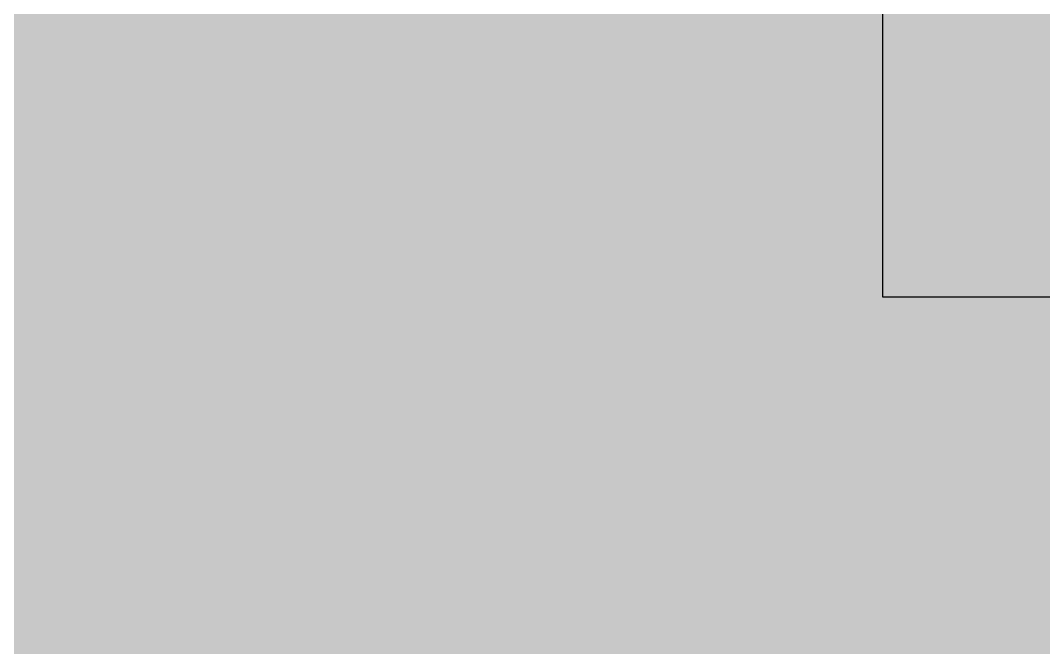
# Model space of a CAD drawing. Header units: millimetres. Extents: x -754 to 578, y -31 to 612.
# Drawn here: x 389.44 to 422.96, y 189.28 to 209.81 of the extents above; entities that cross this region are included whole.
import ezdxf

# ---------------------------------------------------------------- set-up
doc = ezdxf.new("R2010")
doc.units = ezdxf.units.MM
for name, color, linetype in [('Background Fill', 3, 'Continuous'), ('Images', 7, 'Continuous'), ('magpiefill', 3, 'Continuous')]:
    doc.layers.add(name, color=color, linetype=linetype)
picture_1 = doc.add_image_def('image7.png', size_in_pixel=(1746, 774))

msp = doc.modelspace()

# ---------------------------------------------------------------- hatches: boundary and pattern name
at = {"layer": 'magpiefill'}
h = msp.add_hatch(color=255, dxfattribs=at)
h.dxf.hatch_style = 1
h.paths.add_polyline_path([(413.2193522822552, 204.0590113755751), (412.9915646091924, 204.4401283743676), (412.7665440423532, 204.8136397463793), (412.5439446890452, 205.1783355030282), (412.3234206565774, 205.5330056557319), (412.1046260522569, 205.8764402159086), (411.88779145797, 206.2066743943451), (411.675453353914, 206.5187241993043), (411.470724694864, 206.806850838418), (411.2767184355953, 207.0653155193185), (411.0965475308831, 207.2883794496371), (410.9333249355027, 207.4703038370061), (410.7901636042291, 207.6053498890573), (410.6701764918378, 207.6877788134226), (410.5757213733343, 207.7135457983835), (410.506135304646, 207.6853819548182), (410.4600001619312, 207.607712374255), (410.4358978213475, 207.4849621482218), (410.432410159053, 207.3215563682464), (410.4481190512058, 207.1219201258572), (410.4816063739634, 206.8904785125816), (410.5314540034844, 206.631656619948), (410.5967799359153, 206.348793433002), (410.6788466473597, 206.0408835108612), (410.7794527339099, 205.7058353061609), (410.9003967916581, 205.3415572715363), (411.0434774166968, 204.9459578596226), (411.2104932051182, 204.5169455230551), (411.4032427530146, 204.0524287144691), (411.6235246564784, 203.5503158864999), (411.8755470085769, 203.0062877419358), (412.173155890275, 202.4071139841743), (412.5326068795137, 201.7373365667671), (412.9701555542326, 200.9814974432652), (413.5020574923722, 200.1241385672196), (414.1445682718722, 199.1498018921815), (414.8007771740497, 198.2058229573837), (415.8494422511883, 197.2411431345197), (416.7822137039514, 196.3790250383562), (417.2733249226212, 195.9245302804189), (417.6926957889709, 195.5364598581447), (418.0480923789967, 195.2083370084111), (418.3472807686958, 194.9336849680941), (418.5980270340649, 194.7060269740706), (418.8075119692296, 194.5194097045518), (418.9805752408297, 194.3699736030893), (419.1214712336332, 194.2543825545698), (419.2344543324084, 194.1693004438797), (419.3237789219236, 194.1113911559056), (419.3936993869468, 194.0773185755342), (419.4484701122467, 194.0637465876517), (419.492345482591, 194.0673390771448), (419.5280177772527, 194.0868150325704), (419.5519308535213, 194.1291138571676), (419.5589664631914, 194.2032300578459), (419.544006358057, 194.3181581415148), (419.5019322899122, 194.4828926150839), (419.4276260105519, 194.7064279854625), (419.3159692717697, 194.9977587595603), (419.166543232893, 195.3546551516139), (417.7259273352265, 197.2146111862038), (416.6154549727773, 198.7061553726115), (415.736680829744, 199.998080189382), (414.9278320371502, 201.2486681458726), (414.1819620597516, 202.4504413465609), (413.6359201052385, 203.3598999603213)])
h = msp.add_hatch(color=253, dxfattribs=at)
h.dxf.hatch_style = 1
h.paths.add_polyline_path([(408.5819316886943, 204.7099990156095), (408.3057343731148, 205.0120951469811), (408.0446522177006, 205.295419194431), (407.7983220620506, 205.5607835859452), (407.5666660955374, 205.8084504919883), (407.3507479066291, 206.036481052942), (407.1519164335664, 206.2423861516664), (406.9715206145906, 206.4236766710216), (406.810909387943, 206.577863493868), (406.6714316918647, 206.7024575030661), (406.5544364645968, 206.7949695814758), (406.4612726443806, 206.8529106119576), (406.3925916384696, 206.8748228478486), (406.3462547301676, 206.8633740243939), (406.31942567179, 206.8222632473149), (406.309268215653, 206.7551896223339), (406.3129461140727, 206.6658522551724), (406.3276231193647, 206.5579502515524), (406.3504629838449, 206.4351827171955), (406.3786294598297, 206.3012487578238), (406.4100184204797, 206.1588794881405), (406.4454542223375, 206.0069340587739), (406.4864933427909, 205.8433036293339), (406.5346922592271, 205.6658793594305), (406.5916074490337, 205.4725524086733), (406.6587953895989, 205.2612139366726), (406.7378125583098, 205.0297551030379), (406.830215432554, 204.7760670673792), (406.9372751377387, 204.4989542431725), (407.0591213913476, 204.2008740593582), (407.1955985588845, 203.8851971987427), (407.346551005852, 203.5552943441327), (407.5118230977544, 203.2145361783347), (407.6912592000945, 202.866293384155), (407.8847036783754, 202.5139366444004), (408.0920008981009, 202.1608366418772), (408.3185845286559, 201.8038487569493), (408.5922454549518, 201.4137671602097), (408.9463638657814, 200.9548707198087), (409.4143199499379, 200.3914383038965), (410.0294938962145, 199.6877487806238), (410.8252658934036, 198.8080810181403), (411.835016130299, 197.716713884597), (413.0921247956933, 196.3779262481436), (417.9988582866545, 193.0288978637748), (418.0277825454925, 193.0433526412806), (418.2835275081056, 193.0433526412806), (418.3996308181208, 193.0143412487462), (416.9341508796542, 194.0984598534268), (415.7822182391519, 194.9734776359707), (414.8967154265217, 195.6719921710297), (414.2305249716721, 196.2266010332547), (413.7365294045107, 196.6699017972974), (413.367611254946, 197.0344920378089), (413.0766530528854, 197.3529693294403), (412.8165373282372, 197.6579312468428), (412.5485733200119, 197.9760015134422), (412.2677771036279, 198.3099084477604), (411.9775914636068, 198.6564065170935), (411.6814591844693, 199.0122501887375), (411.3828230507368, 199.374193929989), (411.0851258469306, 199.7389922081438), (410.7918103575714, 200.103399490498), (410.5063193671806, 200.4641702443479), (410.231678354882, 200.8183913070278), (409.9692435782088, 201.1644789960277), (409.7199539892974, 201.5011819988753), (409.484748540284, 201.8272490030984), (409.2645661833051, 202.1414286962253), (409.0603458704961, 202.4424697657838), (408.8730265539934, 202.7291208993016), (408.7035471859335, 203.0001307843073), (408.5533813928666, 203.2532575039887), (408.4261414990019, 203.4822967241757), (408.3259745029625, 203.6800535063584), (408.2570274033712, 203.8393329120264), (408.2234471988515, 203.9529400026703), (408.229380888027, 204.0136798397796), (408.2789754695209, 204.0143574848447), (408.3763779419558, 203.9477779993555), (408.5239030591072, 203.8099528871065), (408.7165365953554, 203.6097194211121), (408.9474320802333, 203.3591213166907), (409.2097430432725, 203.0702022891608), (409.496623014006, 202.7550060538409), (409.8012255219662, 202.42557632605), (410.116704096685, 202.0939568211064), (410.4362122676948, 201.772191254329), (410.7652923490082, 201.4588719725435), (411.1590417925561, 201.0987858486045), (411.6849468347498, 200.6232683868744), (412.4104937120003, 199.9636550917149), (413.4031686607188, 199.0512814674883), (413.6669055387952, 198.8061215300598), (413.1764490697267, 199.392753210503), (412.7020300764723, 199.9583599090224), (412.2438280799975, 200.5025671013439), (411.8020226012682, 201.0250002631934), (411.376793161249, 201.5252848702988), (410.9683192809052, 202.0030463983861), (410.5767804812021, 202.4579103231825), (410.202356283105, 202.8895021204142), (409.8451357606846, 203.2976450911848), (409.5048462004343, 203.6829538381036), (409.1811244419532, 204.0462407891566), (408.8736073248401, 204.3883183723299)])
h = msp.add_hatch(color=255, dxfattribs=at)
h.dxf.hatch_style = 1
h.paths.add_polyline_path([(417.0739175856222, 202.7165028952215), (416.8529139142656, 203.1191074220779), (416.6410648974181, 203.4923064894748), (416.4409526134762, 203.830469260145), (416.2551591408358, 204.1279648968219), (416.0857840519291, 204.3807527521648), (415.9329968953268, 204.5911529385386), (415.7964847136361, 204.7630757582345), (415.6759345494638, 204.9004315135443), (415.5710334454163, 205.0071305067593), (415.4814684441003, 205.0870830401706), (415.4069265881224, 205.1441994160697), (415.3470949200896, 205.182389936748), (415.3016083126779, 205.2045612607338), (415.2698929588432, 205.2096054715038), (415.2513228816103, 205.1954110087719), (415.2452721040049, 205.1598663122514), (415.2511146490517, 205.1008598216563), (415.2682245397762, 205.0162799767), (415.2959757992037, 204.9040152170966), (415.3337424503591, 204.7619539825594), (415.3811658564366, 204.5881606757495), (415.4389567413039, 204.3814035511173), (415.5080931689984, 204.1406268260604), (415.5895532035561, 203.8647747179765), (415.6843149090148, 203.5527914442633), (415.7933563494105, 203.2036212223184), (415.91765558878, 202.8162082695395), (416.0581906911607, 202.3894968033242), (416.2174813287427, 201.9195632494803), (416.4042136063317, 201.3910128674571), (416.6286152368868, 200.7855831251142), (416.9009139333671, 200.0850114903104), (417.2313374087321, 199.2710354309055), (417.6301133759409, 198.325392414759), (418.0448846025704, 197.3734576155133), (418.4765074375821, 196.8256495940778), (418.849432488398, 196.3489787833522), (419.1700331353127, 195.9377069490264), (419.4446827586221, 195.5860958567905), (419.6797547386211, 195.2884072723342), (419.8816224556047, 195.0389029613476), (420.0566592898683, 194.8318446895206), (420.2112386217066, 194.6614942225432), (420.3503781903662, 194.5245418717776), (420.4736731708979, 194.4273921312766), (420.579363097303, 194.3788780407652), (420.6656875035835, 194.3878326399687), (420.7308859237417, 194.4630889686119), (420.7731978917791, 194.61348006642), (420.7908629416972, 194.8478389731184), (420.782120607498, 195.1749987284319), (420.6789730621642, 195.3730769779462), (420.3943487841912, 195.936135487511), (420.1233598834044, 196.4854124412446), (419.8640399150304, 197.0206036490421), (419.614469795401, 197.5417293412941), (419.3729198852714, 198.0501074303703), (419.137707906503, 198.5473802491344), (418.9071515809567, 199.0351901304515), (418.6795686304936, 199.5151794071861), (418.4532767769747, 199.9889904122024), (418.2265937422615, 200.4582654783645), (417.9978372482144, 200.9246469385374), (417.7660357427842, 201.3885649305633), (417.5330605782781, 201.8456008121972), (417.3014938330919, 202.2901237461723)])
h = msp.add_hatch(color=255, dxfattribs=at)
h.dxf.hatch_style = 1
h.paths.add_polyline_path([(413.4031686607188, 199.0512814674881), (412.4104937120003, 199.9636550917149), (411.6849468347496, 200.6232683868745), (411.1590417925561, 201.0987858486046), (410.7652923490082, 201.4588719725435), (410.4362122676948, 201.772191254329), (410.116704096685, 202.0939568211064), (409.8012255219662, 202.42557632605), (409.496623014006, 202.7550060538409), (409.2097430432725, 203.0702022891606), (408.9474320802333, 203.3591213166908), (408.7165365953554, 203.6097194211121), (408.5239030591072, 203.8099528871065), (408.3763779419558, 203.9477779993555), (408.2789754695209, 204.0143574848447), (408.229380888027, 204.0136798397796), (408.2234471988515, 203.9529400026703), (408.2570274033712, 203.8393329120264), (408.3259745029625, 203.6800535063584), (408.4261414990019, 203.4822967241757), (408.5533813928666, 203.2532575039887), (408.7035471859335, 203.0001307843073), (408.8730265539934, 202.7291208993016), (409.0603458704961, 202.4424697657838), (409.2645661833051, 202.1414286962253), (409.484748540284, 201.8272490030984), (409.7199539892974, 201.5011819988753), (409.9692435782088, 201.1644789960277), (410.2316783548818, 200.8183913070278), (410.5063193671806, 200.4641702443477), (410.7918103575714, 200.103399490498), (411.0851258469306, 199.7389922081438), (411.3828230507368, 199.374193929989), (411.6814591844693, 199.0122501887377), (411.9775914636066, 198.6564065170936), (412.2677771036279, 198.3099084477604), (412.5485733200119, 197.9760015134422), (412.8165373282372, 197.6579312468428), (413.0766530528854, 197.3529693294403), (413.367611254946, 197.0344920378089), (413.7365294045107, 196.6699017972974), (414.2305249716721, 196.2266010332547), (414.8967154265217, 195.6719921710297), (415.7822182391519, 194.9734776359707), (416.9341508796545, 194.0984598534266), (418.3996308181208, 193.0143412487462), (418.6245195359247, 192.9581470294089), (419.050762395944, 192.8729414175369), (419.6474993863765, 192.9581470294089), (419.7738252818774, 192.9833994763848), (419.6185525139531, 193.1428959688627), (419.4341273932762, 193.3302983838211), (419.2220765409004, 193.5440780595826), (418.9839265778799, 193.7827063344688), (418.721204125269, 194.0446545468022), (418.5635901170569, 194.201149562864), (416.4598477182042, 196.1935952492805), (414.7304579173162, 197.8174830185561)])
h = msp.add_hatch(color=253, dxfattribs=at)
h.dxf.hatch_style = 1
h.paths.add_polyline_path([(407.0155278411767, 200.808199806808), (406.61944683612, 201.1055286525033), (406.2402220453687, 201.385396403744), (405.8775930060626, 201.6474685923282), (405.5323418500755, 201.8905512720761), (405.2052507092808, 202.1134504968069), (404.8971017155523, 202.3149723203408), (404.6086770007635, 202.4939227964975), (404.3407586967878, 202.6491079790968), (404.0941289354989, 202.7793339219585), (403.8696812502121, 202.8837193787646), (403.6687547800086, 202.9626339026461), (403.4928000654108, 203.0167597465962), (403.3432676469417, 203.046779163608), (403.2216080651237, 203.0533744066749), (403.1292718604798, 203.0372277287901), (403.0677095735325, 202.9990213829466), (403.0383717448044, 202.9394376221379), (403.0427065422743, 202.8582750818263), (403.0821526437426, 202.7517979273513), (403.1581463544658, 202.6153867065212), (403.2721239797008, 202.4444219671452), (403.4255218247038, 202.2342842570315), (403.619776194731, 201.9803541239891), (403.8563233950392, 201.6780121158262), (404.1365997308851, 201.3226387803518), (404.4639373487419, 200.9098169534581), (404.8492517599514, 200.4359386233704), (405.3053543170729, 199.8975980663985), (405.8450563726649, 199.2913895588514), (406.4811692792864, 198.6139073770386), (407.226504389497, 197.8617457972695), (408.0938730558548, 197.0314990958531), (409.0960866309188, 196.1197615490991), (409.2466233727107, 196.0478253051938), (409.790591161275, 195.7857440396618), (410.3339721158591, 195.5215512433539), (410.5323555921091, 195.4241451290876), (410.1031931966045, 195.9922312647326), (409.7066823563628, 196.505960650196), (409.3429874043468, 196.9680486577162), (409.0122726735199, 197.3812106595298), (408.7147024968451, 197.7481620278751), (408.4504412072852, 198.0716181349895), (408.2196531378038, 198.3542943531105), (408.0225026213636, 198.5989060544763), (407.8589505526472, 198.8081722524479), (407.7281440732133, 198.9848265248828), (407.6290268863397, 199.1316060907626), (407.5605426953045, 199.2512481690691), (407.5216352033854, 199.3464899787836), (407.5112481138601, 199.4200687388874), (407.5283251300068, 199.4747216683623), (407.5718099551034, 199.5131859861899), (407.6471447542883, 199.5333325511192), (407.785765540144, 199.5135667809705), (408.0256067871135, 199.4274277333318), (408.4046029696399, 199.2484544657909), (408.9606885621661, 198.9501860359361), (409.7317980391351, 198.5061615013549), (410.6906448929115, 197.9291672036048), (410.0306123280757, 198.4536691719682), (409.4247074385064, 198.9338290720211), (408.8674567876751, 199.373609825455), (408.3533869390542, 199.7769743539601), (407.877024456116, 200.1478855792269), (407.4328959023328, 200.4903064229461)])
h = msp.add_hatch(color=253, dxfattribs=at)
h.dxf.hatch_style = 1
h.paths.add_polyline_path([(406.4301708036976, 197.3742253663163), (405.8583410859808, 197.6362416732729), (405.2937099480039, 197.8913758600009), (404.7408938733417, 198.1369689120889), (404.2045093455699, 198.3703618151259), (403.6891728482642, 198.5888955547005), (403.1995530245647, 198.7899632560608), (402.7405271558753, 198.9711666030909), (402.3170246831639, 199.1301594193347), (401.9339750474001, 199.2645955283357), (401.5963076895516, 199.3721287536373), (401.3089520505878, 199.4504129187832), (401.0768375714767, 199.4971018473169), (400.9048936931877, 199.5098493627819), (400.7968892201063, 199.4865960445512), (400.7519504102884, 199.4264294953142), (400.768042885207, 199.3287240735905), (400.8431322663353, 199.192854137899), (400.9751841751458, 199.0181940467587), (401.1621642331122, 198.8041181586888), (401.4020380617069, 198.5500008322084), (401.6927712824038, 198.2552164258369), (402.0351609838694, 197.9186555937312), (402.4413301235495, 197.5372741726021), (402.9262331260829, 197.1075442947986), (403.5048244161094, 196.6259380926693), (404.1920584182683, 196.0889276985632), (405.0028895571993, 195.4929852448291), (405.9522722575412, 194.8345828638162), (407.0551609439337, 194.1101926878731), (407.3218070259798, 194.0241290594491), (408.0452956837282, 193.7854833841367), (408.8010996909679, 193.5316657369173), (409.0370362095882, 193.4512501754911), (408.2536188824597, 193.9638304723059), (407.5888704346701, 194.4495126355001), (407.0325449092243, 194.9057040186213), (406.5743963491275, 195.329811975217), (406.2041787973849, 195.7192438588346), (405.9116462970014, 196.0714070230215), (405.6865528909823, 196.3837088213251), (405.5186526223326, 196.6535566072926), (405.4053359538959, 196.8768607540381), (405.374539027868, 197.04354371294), (405.4618344062831, 197.1420309549429), (405.7027946511757, 197.1607479509917), (406.1329923245798, 197.0881201720309), (406.7879999885301, 196.9125730890054), (407.70339020506, 196.6225321728598), (408.9147355362054, 196.2064228945386), (408.6985085766389, 196.3097501960139), (408.1426865995329, 196.5734738681859), (407.5769600440492, 196.8401824493616), (407.004582617579, 197.107985953542)])
h = msp.add_hatch(color=255, dxfattribs=at)
h.dxf.hatch_style = 1
h.paths.add_polyline_path([(412.0708265441729, 197.075000348367), (410.7558658749901, 197.8899199196355), (409.7317980391351, 198.5061615013549), (408.9606885621661, 198.9501860359361), (408.4046029696399, 199.2484544657909), (408.0256067871135, 199.4274277333318), (407.785765540144, 199.5135667809705), (407.6471447542883, 199.5333325511192), (407.5718099551034, 199.5131859861899), (407.5283251300068, 199.4747216683623), (407.5112481138601, 199.4200687388874), (407.5216352033854, 199.3464899787836), (407.5605426953045, 199.2512481690691), (407.6290268863397, 199.1316060907626), (407.7281440732133, 198.9848265248828), (407.8589505526472, 198.8081722524479), (408.0225026213636, 198.5989060544763), (408.2196531378038, 198.3542943531106), (408.4504412072852, 198.0716181349895), (408.7147024968449, 197.7481620278751), (409.0122726735199, 197.3812106595298), (409.3429874043468, 196.9680486577159), (409.7066823563628, 196.505960650196), (410.1031931966045, 195.9922312647326), (410.5323555921088, 195.4241451290878), (410.8803264099909, 195.2532917602056), (411.4332142171963, 194.9790104341531), (411.9961957110036, 194.6967521091323), (412.5728310649392, 194.4045616290792), (413.1645322596478, 194.1013838734908), (413.7641185042394, 193.7897638641067), (414.362260814941, 193.4731466582281), (414.9496302079797, 193.1549773131554), (415.5168976995826, 192.8387008861904), (416.0547343059768, 192.5277624346334), (416.5538110433893, 192.2256070157853), (417.0047989280474, 191.9356796869471), (417.3457947228605, 191.9356796869471), (417.601539685473, 191.9356796869471), (417.7720375828799, 192.1060909106906), (418.0277825454925, 192.1060909106906), (418.113029610699, 192.5321189700497), (418.113029610699, 192.7025301937935), (417.6867867506796, 192.8729414175369), (417.9815634540967, 193.0202548434635), (417.5019714623197, 193.3480337127945), (416.935600426172, 193.73082912133), (416.3023588980111, 194.1569829869093), (415.6221554301903, 194.6148372273752), (414.914898575066, 195.0927337605689), (414.2004968849947, 195.5790145043308), (413.4988589123311, 196.0620213765027), (412.8298932094312, 196.5300962949253), (412.2088079051978, 196.9741824254345)])
h = msp.add_hatch(color=253, dxfattribs=at)
h.dxf.hatch_style = 1
h.paths.add_polyline_path([(419.7738565588957, 194.5853324196277), (419.1618438253602, 195.3658794442866), (419.3159692717697, 194.9977587595603), (419.4276260105519, 194.7064279854625), (419.5019322899122, 194.4828926150839), (419.544006358057, 194.3181581415148), (419.5589664631914, 194.2032300578459), (419.5519308535213, 194.1291138571676), (419.5280177772527, 194.0868150325704), (419.492345482591, 194.0673390771448), (419.4484701122467, 194.0637465876517), (419.3936993869468, 194.0773185755342), (419.3237789219236, 194.1113911559056), (419.2344543324084, 194.1693004438797), (419.1214712336332, 194.2543825545698), (418.9805752408299, 194.3699736030893), (418.8075119692296, 194.5194097045518), (418.5980270340649, 194.7060269740706), (418.3472807686958, 194.9336849680941), (418.0480923789967, 195.2083370084111), (417.6926957889709, 195.5364598581448), (417.2733249226212, 195.9245302804189), (416.7822137039514, 196.3790250383562), (416.2115960569638, 196.9064208950807), (415.5537059056626, 197.5131946137152), (414.8007771740497, 198.2058229573837), (414.9139434706733, 198.0430293717019), (415.8264386667158, 196.7883629593319), (416.4598477182042, 196.1935952492805), (418.6588242997932, 194.1109536640239), (419.7688383966326, 192.9824026019536), (420.4999851064147, 193.1285582531526), (420.926227966434, 193.1285582531526)])
h = msp.add_hatch(color=255, dxfattribs=at)
h.dxf.hatch_style = 1
h.paths.add_polyline_path([(407.5888704346701, 194.4495126355001), (408.2536188824599, 193.9638304723059), (409.0287312456551, 193.4566840109838), (410.8838959564691, 192.815746411322), (412.5426644268746, 192.2180913629696), (414.1559858084418, 191.5956819261961), (415.9474801760496, 190.8280067326135), (416.3228148724088, 190.8280067326135), (416.6638069002286, 190.9132123444851), (416.8343047976348, 191.1688291801007), (416.9490322079757, 191.9715305307025), (416.5538110433893, 192.2256070157853), (416.0547343059768, 192.5277624346334), (415.5168976995826, 192.8387008861904), (414.9496302079797, 193.1549773131557), (414.362260814941, 193.4731466582281), (413.7641185042394, 193.7897638641067), (413.164532259648, 194.1013838734908), (412.5728310649395, 194.4045616290792), (411.9961957110036, 194.6967521091323), (411.4332142171961, 194.9790104341531), (410.8803264099904, 195.2532917602056), (410.3339721158593, 195.5215512433539), (409.790591161275, 195.7857440396618), (409.2466233727107, 196.0478253051939), (408.9147355362054, 196.2064228945386), (407.70339020506, 196.6225321728598), (406.7879999885301, 196.9125730890054), (406.1329923245798, 197.0881201720309), (405.7027946511757, 197.1607479509917), (405.4618344062831, 197.1420309549429), (405.374539027868, 197.04354371294), (405.4053359538959, 196.8768607540381), (405.5186526223326, 196.6535566072926), (405.6865528909823, 196.3837088213251), (405.9116462970014, 196.0714070230215), (406.2041787973849, 195.7192438588346), (406.5743963491275, 195.329811975217), (407.0325449092243, 194.9057040186213)])
h = msp.add_hatch(color=253, dxfattribs=at)
h.dxf.hatch_style = 1
h.paths.add_polyline_path([(421.296993528764, 194.20683205174), (420.9791991620971, 194.7965411026543), (420.782120607498, 195.1749987284319), (420.7908629416972, 194.8478389731184), (420.7731978917791, 194.61348006642), (420.7308859237417, 194.4630889686119), (420.6656875035835, 194.3878326399687), (420.579363097303, 194.3788780407652), (420.4736731708979, 194.4273921312766), (420.3503781903662, 194.5245418717776), (420.2112386217066, 194.6614942225432), (420.0566592898683, 194.8318446895206), (419.8816224556047, 195.0389029613476), (419.6797547386211, 195.2884072723342), (419.4446827586221, 195.5860958567906), (419.1700331353127, 195.9377069490264), (418.8494324883975, 196.3489787833523), (418.4765074375821, 196.8256495940778), (418.0448846025704, 197.3734576155133), (418.1074695479526, 197.2298199097298), (418.6470814513602, 196.0253239099314), (418.8335176864662, 195.7846190828412), (419.7738565588959, 194.5853324196277), (420.926227966434, 193.1285582531526), (420.926227966434, 192.7877358056654), (421.0114750316404, 192.3617077463063), (421.608215789066, 192.1060909106906), (422.3754506769051, 192.3617077463063), (421.9931528413942, 192.9891111834614), (421.6343226069387, 193.6042540153074)])
h = msp.add_hatch(color=253, dxfattribs=at)
h.dxf.hatch_style = 1
h.paths.add_polyline_path([(405.3550137900502, 194.6419956950662), (404.7705671706351, 194.8129149238715), (404.2233262208949, 194.9651429013306), (403.7140147064408, 195.0983146649941), (403.2423391991774, 195.2134208261693), (402.807751972583, 195.3117908896028), (402.4097053001367, 195.3947543600411), (402.0476514553166, 195.4636407422303), (401.7210427116013, 195.5197795409171), (401.4293313424696, 195.5645002608479), (401.1719696214, 195.5991324067688), (400.9482402940289, 195.6247838993022), (400.7567479946235, 195.6416763225724), (400.5959278296089, 195.6498096765791), (400.4642149054107, 195.6491839613226), (400.3600443284533, 195.639799176803), (400.2818512051629, 195.6216553230198), (400.2280706419635, 195.5947523999737), (400.1971377452808, 195.559090407664), (400.1880157736027, 195.5142457308297), (400.201780593668, 195.4581002931607), (400.2400362242781, 195.3881124030864), (400.3043866842345, 195.3017403690358), (400.3964359923391, 195.1964424994378), (400.5177881673928, 195.0696771027216), (400.6700472281977, 194.9189024873159), (400.8548171935552, 194.7415769616499), (401.0764166928363, 194.5344796381659), (401.3500227976906, 194.2916728453621), (401.693527190338, 194.0065397157497), (402.1248215529974, 193.6724633818397), (402.6617975678885, 193.2828269761437), (403.3223469172301, 192.8310136311728), (404.1243612832425, 192.3104064794384), (405.0847445671845, 191.7150010445267), (405.4739363675949, 191.6621904883702), (405.9468120009126, 191.5966539526315), (406.4375275293687, 191.5267378822614), (406.4948265307492, 191.5183040698013), (406.048792149589, 191.7403789830217), (405.6752742782917, 191.9592712891623), (405.366526797191, 192.1729665306906), (405.114803586622, 192.3794502500741), (404.9123585269188, 192.5767079897806), (404.7514454984157, 192.7627252922777), (404.6243183814474, 192.9354877000329), (404.5232310563483, 193.0929807555142), (404.4415407091583, 193.2338479200276), (404.3770177487365, 193.3593643302363), (404.3285358896474, 193.4714630416419), (404.2949688464562, 193.5720771097464), (404.2751903337269, 193.6631395900512), (404.2680740660248, 193.7465835380586), (404.2724937579139, 193.82434200927), (404.2873231239594, 193.8983480591874), (404.3118662957934, 193.969954825744), (404.3471490733211, 194.0381957765997), (404.3946276735157, 194.1015244618455), (404.4557583133503, 194.1583944315729), (404.531997209798, 194.2072592358728), (404.6248005798313, 194.2465724248367), (404.7356246404236, 194.2747875485558), (404.865925608548, 194.290358157121), (405.0176659609485, 194.2917624386722), (405.194833213453, 194.2775771335417), (405.4019211416596, 194.2464036201105), (405.6434235211677, 194.1968432767591), (405.9238341275757, 194.1274974818684), (406.247646736482, 194.0369676138192), (406.6193551234862, 193.9238550509921), (407.043453064186, 193.786761171768), (407.530577690746, 193.621734561878), (408.1159395615921, 193.414612636455), (408.8408925917149, 193.1486800179813), (409.746790696106, 192.80722132894), (410.8749877897565, 192.3735211918143), (412.2668377876578, 191.8308642290871), (413.9636946048006, 191.162535063241), (416.006912156176, 190.351818316759), (415.9818190775964, 190.4019786732543), (415.8965720123899, 190.8280067326135), (415.2238802216712, 191.1380773335028), (414.4927049072362, 191.451394060142), (413.7157378898187, 191.7655268574055), (412.9056709901522, 192.0780456701671), (412.0751960289699, 192.3865204433008), (411.2370048270054, 192.6885211216816), (410.4037892049917, 192.9816176501828), (409.5882409836624, 193.263379973679), (408.8010996909682, 193.5316657369173), (408.0452956837282, 193.7854833841367), (407.3218070259798, 194.0241290594491), (406.6316117817594, 194.2468989069669), (405.975688015104, 194.4530890708019)])
h = msp.add_hatch(color=255, dxfattribs=at)
h.dxf.hatch_style = 1
h.paths.add_polyline_path([(407.530577690746, 193.621734561878), (407.043453064186, 193.786761171768), (406.6193551234862, 193.9238550509921), (406.247646736482, 194.0369676138192), (405.9238341275757, 194.1274974818684), (405.6434235211677, 194.1968432767591), (405.4019211416596, 194.2464036201105), (405.194833213453, 194.2775771335417), (405.0176659609485, 194.2917624386722), (404.865925608548, 194.290358157121), (404.7356246404236, 194.2747875485558), (404.6248005798313, 194.2465724248367), (404.531997209798, 194.2072592358728), (404.4557583133503, 194.1583944315729), (404.3946276735157, 194.1015244618455), (404.3471490733211, 194.0381957765997), (404.3118662957934, 193.969954825744), (404.2873231239594, 193.8983480591874), (404.2724937579139, 193.82434200927), (404.2680740660248, 193.7465835380586), (404.2751903337269, 193.6631395900512), (404.2949688464562, 193.5720771097464), (404.3285358896474, 193.4714630416419), (404.3770177487365, 193.3593643302363), (404.4415407091583, 193.2338479200276), (404.5232310563483, 193.0929807555142), (404.6243183814474, 192.9354877000329), (404.7514454984157, 192.7627252922777), (404.9123585269188, 192.5767079897806), (405.114803586622, 192.3794502500741), (405.366526797191, 192.1729665306906), (405.6752742782917, 191.9592712891623), (406.048792149589, 191.7403789830217), (406.4877636582007, 191.5218205852865), (408.0453871328839, 191.2841838953492), (409.8567390822816, 190.9758351096342), (411.6893538958414, 190.6331553330989), (413.0797197205727, 190.3411561022823), (414.4869692652599, 190.0047686598833), (414.4876739173324, 190.0030078863355), (414.7805177445409, 189.932395492565), (415.2162820852041, 189.829712546707), (415.6937448810306, 189.7212412971284), (416.2283585337473, 189.6051306933235), (416.1523169750026, 190.0611581841116), (416.006912156176, 190.351818316759), (413.9636946048004, 191.162535063241), (412.2668377876578, 191.8308642290871), (410.8749877897565, 192.3735211918143), (409.746790696106, 192.80722132894), (408.8408925917149, 193.1486800179813), (408.1159395615921, 193.414612636455)])
h = msp.add_hatch(color=250, dxfattribs=at)
h.dxf.hatch_style = 1
edge = h.paths.add_edge_path()
edge.add_line((422.8016935369239, 158.4498800963552), (420.37532022016, 158.2018303039786))
edge.add_line((420.3753202201599, 158.2018303039786), (416.2455312316768, 155.4893351378932))
edge.add_line((416.2455312316768, 155.4893351378931), (407.7499737075245, 149.3567361790554))
edge.add_line((407.7499737075248, 149.3567361790555), (402.7942299349394, 144.6393505568623))
edge.add_line((402.7942299349393, 144.6393505568623), (401.968275150837, 144.6393505568623))
edge.add_line((401.9682751508369, 144.6393505568623), (401.1423165997419, 145.3469591835292))
edge.add_line((401.1423165997419, 145.3469591835293), (401.0243230591561, 145.8186969624106))
edge.add_line((401.0243230591561, 145.8186969624106), (398.5464511728632, 143.9317438885402))
edge.add_line((398.5464511728633, 143.9317438885402), (395.2426245024686, 141.5730510774436))
edge.add_line((395.2426245024685, 141.5730510774436), (394.8886438807106, 143.1062017963252))
edge.add_line((394.8886438807106, 143.1062017963253), (395.0066374212963, 143.9317438885403))
edge.add_line((395.0066374212963, 143.9317438885402), (396.4225636753221, 145.4648926490772))
edge.add_line((396.4225636753222, 145.4648926490773), (396.8945378376659, 145.8186969624107))
edge.add_line((396.8945378376659, 145.8186969624106), (396.5405572159079, 146.0545658518514))
edge.add_line((396.5405572159079, 146.0545658518514), (394.298672410787, 144.5214170913143))
edge.add_line((394.298672410787, 144.5214170913142), (393.708704707857, 144.9931548701956))
edge.add_line((393.7087047078569, 144.9931548701957), (393.7087047078569, 145.3469591835293))
edge.add_line((393.7087047078569, 145.3469591835293), (392.764752616176, 145.3469591835293))
edge.add_line((392.7647526161761, 145.3469591835293), (392.4107719944182, 145.8186969624106))
edge.add_line((392.4107719944182, 145.8186969624106), (395.4786115836406, 147.4697811468405))
edge.add_line((395.4786115836407, 147.4697811468405), (396.0685792865702, 148.531192128496))
edge.add_line((396.0685792865702, 148.5311921284959), (397.130524918838, 149.4746696446038))
edge.add_line((397.1305249188381, 149.4746696446038), (395.0066374212964, 149.1208653312701))
edge.add_line((395.0066374212963, 149.12086533127), (396.6585507564936, 150.5360806262591))
edge.add_line((396.6585507564937, 150.5360806262591), (402.2042622320091, 153.7203155295707))
edge.add_line((402.2042622320091, 153.7203155295707), (407.3959930857667, 157.4942236356564))
edge.add_line((407.3959930857668, 157.4942236356565), (413.2956851830402, 160.9143274284085))
edge.add_line((413.2956851830402, 160.9143274284085), (416.8355027016004, 163.0371493917197))
edge.add_line((416.8355027016003, 163.0371493917197), (417.1894833233582, 164.3344312211609))
edge.add_line((417.1894833233582, 164.3344312211608), (418.4874160367976, 165.1599733133755))
edge.add_line((418.4874160367976, 165.1599733133755), (419.9033422908228, 164.5703001106014))
edge.add_line((419.9033422908228, 164.5703001106014), (420.8472943825043, 164.6882355344942))
edge.add_line((420.8472943825043, 164.6882355344942), (422.8531883394595, 166.3393197189238))
edge.add_line((422.8531883394596, 166.3393197189238), (424.5051054416504, 167.4007307005795))
edge.add_line((424.5051054416504, 167.4007307005795), (424.6230989822361, 165.0420378894829))
edge.add_line((424.6230989822361, 165.0420378894829), (424.1511210528989, 163.273020239505))
edge.add_line((424.151121052899, 163.2730202395051), (423.6791468905548, 163.0371493917197))
edge.add_line((423.6791468905546, 163.0371493917197), (422.9711818800454, 163.2730202395051))
edge.add_line((422.9711818800454, 163.2730202395051), (422.0272335553574, 162.3295427233976))
edge.add_line((422.0272335553573, 162.3295427233976), (423.4836813595565, 161.0912540643818))
edge.add_line((423.4836813595566, 161.0912540643818), (423.7394263221693, 162.1989270187154))
edge.add_line((423.7394263221693, 162.1989270187154), (424.9329040700271, 162.8805719136901))
edge.add_line((424.932904070027, 162.88057191369), (426.7231188083171, 162.9657775255616))
edge.add_line((426.7231188083172, 162.9657775255617), (427.7460986587688, 162.6249550780745))
edge.add_line((427.7460986587687, 162.6249550780745), (427.7460986587687, 161.8581045712282))
edge.add_line((427.7460986587687, 161.8581045712282), (426.8936167057233, 161.517282123741))
edge.add_line((426.8936167057234, 161.517282123741), (425.2738960978467, 161.1764596762535))
edge.add_line((425.2738960978465, 161.1764596762534), (423.398430527356, 159.7279642744327))
edge.add_line((423.3984305273561, 159.7279642744327), (423.3984305273561, 158.7054969319707))
edge.add_line((423.3984305273561, 158.7054969319707), (424.932904070027, 159.3019362150735))
edge.add_line((424.932904070027, 159.3019362150735), (428.6838314440133, 160.7504316168946))
edge.add_line((428.6838314440133, 160.7504316168946), (431.1560377719295, 162.1137214068435))
edge.add_line((431.1560377719295, 162.1137214068434), (433.6282403328516, 163.9030392561517))
edge.add_line((433.6282403328516, 163.9030392561517), (436.8676815486062, 166.2887963885628))
edge.add_line((436.8676815486062, 166.2887963885628), (435.1627138755226, 165.69235710546))
edge.add_line((435.1627138755225, 165.69235710546), (433.5429932676452, 165.0959178223573))
edge.add_line((433.5429932676452, 165.0959178223573), (431.8380255945616, 165.5219458817164))
edge.add_line((431.8380255945615, 165.5219458817164), (430.3035520518906, 166.8000300597936))
edge.add_line((430.3035520518906, 166.8000300597936), (429.365819266646, 168.6745515626293))
edge.add_line((429.365819266646, 168.6745515626293), (429.0248272388264, 170.8046918594248))
edge.add_line((429.0248272388264, 170.8046918594247), (429.4510700988459, 172.7644209324766))
edge.add_line((429.4510700988458, 172.7644209324767), (431.2412848371358, 174.7241500055286))
edge.add_line((431.2412848371359, 174.7241500055286), (430.3035520518907, 174.3833275580411))
edge.add_line((430.3035520518906, 174.3833275580411), (425.8706368552722, 172.082776037502))
edge.add_line((425.8706368552723, 172.082776037502), (422.0344548820921, 169.9526357407065))
edge.add_line((422.0344548820919, 169.9526357407065), (419.9032481159823, 168.2485235032701))
edge.add_line((419.9032481159825, 168.2485235032701), (418.7950174333311, 166.62961883605))
edge.add_line((418.7950174333309, 166.62961883605), (417.6015396854731, 165.69235710546))
edge.add_line((417.601539685473, 165.69235710546), (416.3228148724087, 165.3515346579728))
edge.add_line((416.3228148724088, 165.3515346579728), (415.5555762175769, 165.69235710546))
edge.add_line((415.555576217577, 165.69235710546), (415.1293371245511, 166.2035907766908))
edge.add_line((415.1293371245511, 166.2035907766908), (415.2145841897575, 167.3964673845518))
edge.add_line((415.2145841897575, 167.3964673845518), (416.0670661428029, 169.3561964576037))
edge.add_line((416.0670661428028, 169.3561964576037), (415.4703291523706, 170.6342806356812))
edge.add_line((415.4703291523706, 170.6342806356812), (415.2998312549638, 169.5266076813473))
edge.add_line((415.2998312549637, 169.5266076813473), (414.5325963671253, 169.0153740101165))
edge.add_line((414.5325963671255, 169.0153740101165), (412.6571307966357, 167.9077010557829))
edge.add_line((412.6571307966353, 167.9077010557829), (412.0603938062031, 168.3337291151421))
edge.add_line((412.0603938062034, 168.3337291151421), (411.4636530487777, 168.6745515626293))
edge.add_line((411.4636530487776, 168.6745515626293), (410.8669160583454, 169.2709908457321))
edge.add_line((410.8669160583454, 169.2709908457319), (410.6111710957327, 170.2082525763219))
edge.add_line((410.6111710957327, 170.208252576322), (410.6964181609392, 170.8046918594248))
edge.add_line((410.6964181609392, 170.8046918594247), (409.9291832731002, 170.9751030831683))
edge.add_line((409.9291832731001, 170.9751030831684), (409.5029404130812, 171.3159255306556))
edge.add_line((409.5029404130812, 171.3159255306556), (408.906199655655, 171.9123648137584))
edge.add_line((408.906199655655, 171.9123648137584), (408.3947097304298, 172.5940097087331))
edge.add_line((408.3947097304299, 172.5940097087331), (408.6504546930425, 173.8720938868103))
edge.add_line((408.6504546930425, 173.8720938868101), (408.3947097304299, 173.8720938868101))
edge.add_line((408.3947097304299, 173.8720938868101), (407.6274748425909, 174.1277107224257))
edge.add_line((407.6274748425908, 174.1277107224258), (406.8602399547524, 174.8093556174002))
edge.add_line((406.8602399547524, 174.8093556174002), (406.4339970947329, 175.6614117361186))
edge.add_line((406.4339970947331, 175.6614117361186), (406.6044949921398, 176.4282622429649))
edge.add_line((406.6044949921397, 176.4282622429649), (406.7749891225525, 177.2803183616829))
edge.add_line((406.7749891225526, 177.2803183616829), (406.3487500295266, 177.3655239735549))
edge.add_line((406.3487500295266, 177.3655239735549), (405.4962643094884, 178.1323744804013))
edge.add_line((405.4962643094884, 178.1323744804013), (404.9847743842627, 179.1548398645186))
edge.add_line((404.9847743842627, 179.1548398645186), (405.0700214494691, 180.0921015951086))
edge.add_line((405.0700214494689, 180.0921015951086), (406.5192441599394, 181.0293633256986))
edge.add_line((406.5192441599395, 181.0293633256985), (408.4799605626298, 182.0518306681604))
edge.add_line((408.4799605626297, 182.0518306681605), (409.8439324409003, 183.1595036224941))
edge.add_line((409.8439324409003, 183.1595036224941), (411.0374101887581, 184.181970964956))
edge.add_line((411.0374101887583, 184.181970964956), (411.2079080861645, 184.3523821886996))
edge.add_line((411.2079080861645, 184.3523821886996), (411.6341509461839, 184.5227934124432))
edge.add_line((411.6341509461838, 184.5227934124432), (412.1456408714096, 184.9488214718024))
edge.add_line((412.1456408714096, 184.9488214718024), (412.230887936616, 185.2896439192896))
edge.add_line((412.230887936616, 185.2896439192896), (412.230887936616, 185.5452607549051))
edge.add_line((412.230887936616, 185.545260754905), (412.1456408714096, 185.8860832023922))
edge.add_line((412.1456408714096, 185.8860832023923), (411.8898959087969, 186.1417000380079))
edge.add_line((411.8898959087971, 186.1417000380078), (411.6341509461839, 186.3121112617514))
edge.add_line((411.6341509461838, 186.3121112617514), (411.2931551513708, 186.3973168736234))
edge.add_line((411.2931551513709, 186.3973168736235), (411.5489001139841, 186.5677280973671))
edge.add_line((411.548900113984, 186.567728097367), (411.889895908797, 186.567728097367))
edge.add_line((411.8898959087971, 186.567728097367), (412.2308879366161, 186.6529337092386))
edge.add_line((412.230887936616, 186.6529337092387), (412.8276286940417, 186.6529337092387))
edge.add_line((412.8276286940416, 186.6529337092387), (413.1686207218611, 186.6529337092387))
edge.add_line((413.1686207218613, 186.6529337092387), (413.424365684474, 186.7381393211107))
edge.add_line((413.424365684474, 186.7381393211107), (413.6801106470872, 186.9085505448543))
edge.add_line((413.6801106470871, 186.9085505448542), (413.8506085444933, 187.3345786042133))
edge.add_line((413.8506085444933, 187.3345786042133), (413.9358593766931, 187.5901954398286))
edge.add_line((413.9358593766931, 187.5901954398287), (413.5948635818806, 187.9310178873162))
edge.add_line((413.5948635818806, 187.9310178873162), (412.4866328992292, 188.527457170419))
edge.add_line((412.4866328992291, 188.5274571704189), (413.935859376693, 188.1866347229314))
edge.add_line((413.9358593766931, 188.1866347229314), (414.7030942645321, 188.0162234991878))
edge.add_line((414.7030942645322, 188.0162234991878), (415.1293371245511, 188.2718403348034))
edge.add_line((415.1293371245511, 188.2718403348034), (415.1293371245511, 188.442251558547))
edge.add_line((415.1293371245511, 188.4422515585469), (415.1293371245511, 188.8682796179061))
edge.add_line((415.1293371245511, 188.8682796179061), (414.873588394945, 189.0386908416497))
edge.add_line((414.873588394945, 189.0386908416498), (414.7030942645323, 189.464718901009))
edge.add_line((414.7030942645322, 189.464718901009), (415.3850820871642, 189.379513289137))
edge.add_line((415.3850820871642, 189.379513289137), (415.7260741149831, 189.379513289137))
edge.add_line((415.7260741149832, 189.379513289137), (416.237564040209, 189.379513289137))
edge.add_line((416.237564040209, 189.379513289137), (416.237564040209, 189.5499245128806))
edge.add_line((416.237564040209, 189.5499245128805), (416.1523169750026, 190.0611581841116))
edge.add_line((416.1523169750026, 190.0611581841116), (415.9818190775964, 190.4019786732542))
edge.add_line((415.9818190775964, 190.4019786732543), (415.8965720123899, 190.8280067326135))
edge.add_line((415.8965720123899, 190.8280067326135), (416.3228148724088, 190.8280067326135))
edge.add_line((416.3228148724088, 190.8280067326135), (416.6638069002283, 190.9132123444851))
edge.add_line((416.6638069002286, 190.9132123444851), (416.8343047976348, 191.1688291801007))
edge.add_line((416.8343047976348, 191.1688291801007), (416.9195518628412, 191.7652684632035))
edge.add_line((416.919551862841, 191.7652684632034), (417.0047989280474, 191.935679686947))
edge.add_line((417.0047989280474, 191.9356796869471), (417.3457947228604, 191.9356796869471))
edge.add_line((417.3457947228605, 191.9356796869471), (417.6015396854732, 191.9356796869471))
edge.add_line((417.601539685473, 191.9356796869471), (417.7720375828798, 192.1060909106907))
edge.add_line((417.7720375828799, 192.1060909106906), (418.0277825454925, 192.1060909106906))
edge.add_line((418.0277825454925, 192.1060909106906), (418.113029610699, 192.5321189700497))
edge.add_line((418.113029610699, 192.5321189700497), (418.113029610699, 192.7025301937933))
edge.add_line((418.113029610699, 192.7025301937935), (417.6867867506795, 192.872941417537))
edge.add_line((417.6867867506796, 192.8729414175369), (418.0277825454926, 193.0433526412805))
edge.add_line((418.0277825454925, 193.0433526412806), (418.2835275081057, 193.0433526412806))
edge.add_line((418.2835275081056, 193.0433526412806), (418.6245195359246, 192.958147029409))
edge.add_line((418.6245195359247, 192.9581470294089), (419.0507623959442, 192.8729414175369))
edge.add_line((419.050762395944, 192.8729414175369), (419.6474993863762, 192.9581470294089))
edge.add_line((419.6474993863765, 192.9581470294089), (420.4999851064147, 193.1285582531525))
edge.add_line((420.4999851064147, 193.1285582531526), (420.9262279664341, 193.1285582531526))
edge.add_line((420.926227966434, 193.1285582531526), (420.926227966434, 192.7877358056654))
edge.add_line((420.926227966434, 192.7877358056654), (421.0114750316404, 192.3617077463063))
edge.add_line((421.0114750316404, 192.3617077463063), (421.6082157890661, 192.1060909106907))
edge.add_line((421.608215789066, 192.1060909106906), (422.375450676905, 192.3617077463061))
edge.add_line((422.3754506769051, 192.3617077463063), (422.8016935369239, 191.8504740750755))
edge.add_line((422.8016935369239, 191.8504740750753), (423.3990370133262, 191.2563593469219))
edge.add_arc((275.4103413506975, 104.855363672891), 171.3644831853732, 24.7196834331034, 30.277882808560207, ccw=False)
edge.add_arc((433.8423374142042, 178.7943320753614), 3.586774538690185, 219.4264190677759, 277.5112522925736)
edge.add_arc((437.7186508095358, 172.1141131360732), 4.622927288925009, 76.09792839104102, 137.4828955815185, ccw=False)
edge.add_arc((437.4670287054157, 166.4602429365747), 10.23247757204816, 60.01917854986198, 82.34898294536907, ccw=False)
edge.add_arc((437.6052432172801, 160.2519830302168), 15.8714537673971, 55.16074552816218, 71.73216053091483, ccw=False)
edge.add_arc((446.2310703342746, 165.7219311195362), 7.569540894155772, 86.65890143975243, 120.31950619075)
edge.add_arc((448.5486450737255, 161.9781626581998), 11.97172369207804, 120.8490791888012, 144.9821508602809)
edge.add_arc((440.3616388291784, 167.9885310829146), 1.831638770141301, 152.0183299640194, 206.9559763139688)
edge.add_arc((300.3450914811326, -1.548453980030672), 218.2018648308125, 45.89312228263083, 50.63922831697852, ccw=False)
edge.add_line((452.2133700246945, 155.1298144168956), (452.0418964759451, 154.4452182967242))
edge.add_line((452.0418964759451, 154.4452182967243), (452.2976414385583, 154.1043958492371))
edge.add_line((452.2976414385582, 154.1043958492371), (453.0648800933901, 153.8487790136215))
edge.add_line((453.0648800933902, 153.8487790136215), (452.8091351307776, 153.3375453423907))
edge.add_line((452.8091351307776, 153.3375453423907), (453.1501271585965, 152.9115172830316))
edge.add_line((453.1501271585967, 152.9115172830316), (453.3206250560035, 152.4854892236724))
edge.add_line((453.3206250560033, 152.4854892236724), (452.7238842985777, 151.9742555524416))
edge.add_line((452.7238842985778, 151.9742555524416), (452.6386372333714, 151.4630218812105))
edge.add_line((452.6386372333714, 151.4630218812105), (452.894382195984, 150.9517882099797))
edge.add_line((452.894382195984, 150.9517882099797), (452.212394373352, 150.6961713743641))
edge.add_line((452.212394373352, 150.6961713743641), (451.53040655072, 150.8665825981077))
edge.add_line((451.53040655072, 150.8665825981077), (451.6156536159265, 150.2701433150049))
edge.add_line((451.6156536159262, 150.2701433150049), (450.6779245976744, 150.0145264793897))
edge.add_line((450.6779245976745, 150.0145264793897), (450.2516817376551, 150.2701433150049))
edge.add_line((450.2516817376552, 150.2701433150049), (449.9959367750425, 150.3553489268769))
edge.add_line((449.9959367750425, 150.3553489268769), (449.7401918124299, 150.0145264793897))
edge.add_line((449.7401918124299, 150.0145264793897), (449.3139489524104, 149.6737040319022))
edge.add_line((449.3139489524103, 149.6737040319023), (448.8877060923909, 149.8441152556462))
edge.add_line((448.887706092391, 149.8441152556461), (447.7794754097396, 149.0772647487997))
edge.add_line((447.7794754097395, 149.0772647487997), (447.7794754097395, 149.4180871962869))
edge.add_line((447.7794754097395, 149.418087196287), (447.012240521901, 150.0997320912614))
edge.add_line((447.012240521901, 150.0997320912613), (447.012240521901, 150.4405545387488))
edge.add_line((447.012240521901, 150.4405545387489), (446.8417426244943, 150.270143315005))
edge.add_line((446.8417426244944, 150.2701433150049), (446.3302526992692, 149.5032928081586))
edge.add_line((446.3302526992691, 149.5032928081586), (446.3302526992691, 148.9920591369278))
edge.add_line((446.3302526992691, 148.9920591369278), (446.3302526992691, 147.8843861825942))
edge.add_line((446.3302526992691, 147.8843861825943), (445.7335157088369, 147.8843861825943))
edge.add_line((445.7335157088369, 147.8843861825943), (445.4777707462237, 148.1400030182095))
edge.add_line((445.4777707462238, 148.1400030182095), (445.392519914024, 148.3104142419531))
edge.add_line((445.3925199140238, 148.310414241953), (444.5400379609789, 148.5660310775686))
edge.add_line((444.5400379609789, 148.5660310775686), (444.1137951009595, 148.8216479131842))
edge.add_line((444.1137951009596, 148.8216479131842), (443.9432972035528, 148.6512366894406))
edge.add_line((443.9432972035527, 148.6512366894407), (443.9432972035527, 148.2252086300815))
edge.add_line((443.9432972035527, 148.2252086300814), (443.4318072783275, 147.5435637351067))
edge.add_line((443.4318072783276, 147.5435637351067), (443.0908152505081, 147.7991805707222))
edge.add_line((443.0908152505081, 147.7991805707222), (443.0908152505081, 148.0547974063378))
edge.add_line((443.0908152505081, 148.0547974063378), (442.067831633063, 147.7991805707222))
edge.add_line((442.067831633063, 147.7991805707222), (441.5563417078372, 147.2027412876195))
edge.add_line((441.5563417078372, 147.2027412876195), (440.4481147921798, 146.7767132282603))
edge.add_line((440.4481147921797, 146.7767132282603), (439.9366248669539, 147.0323300638759))
edge.add_line((439.9366248669539, 147.0323300638759), (439.6808761373472, 147.458358123235))
edge.add_line((439.6808761373472, 147.458358123235), (439.2546370443218, 147.458358123235))
edge.add_line((439.2546370443217, 147.458358123235), (438.3169042590765, 146.6915076163887))
edge.add_line((438.3169042590766, 146.6915076163887), (437.4644185390378, 145.8394514976703))
edge.add_line((437.4644185390378, 145.8394514976704), (436.6119365859929, 144.8169841552085))
edge.add_line((436.6119365859929, 144.8169841552084), (435.9299487633609, 143.9649280364904))
edge.add_line((435.9299487633609, 143.9649280364904), (435.3332080059353, 143.3684907117322))
edge.add_line((435.3332080059351, 143.3684907117322), (434.4807260528897, 143.1128738761166))
edge.add_line((434.4807260528898, 143.1128738761166), (433.713487398058, 143.2832850998602))
edge.add_line((433.7134873980579, 143.2832850998603), (433.2019974728321, 143.7945168127469))
edge.add_line((433.2019974728321, 143.7945168127468), (432.6905075476063, 144.3057504839776))
edge.add_line((432.6905075476063, 144.3057504839777), (432.4347625849937, 145.0726009908241))
edge.add_line((432.4347625849937, 145.0726009908241), (432.0085197249742, 145.6690402739268))
edge.add_line((432.0085197249743, 145.6690402739267), (431.5822768649549, 145.7542458857987))
edge.add_line((431.5822768649548, 145.7542458857987), (431.070786939729, 145.9246571095423))
edge.add_line((431.070786939729, 145.9246571095423), (430.6445478467036, 145.9246571095423))
edge.add_line((430.6445478467037, 145.9246571095423), (429.8773091918713, 147.1175356757478))
edge.add_line((429.8773091918713, 147.1175356757479), (429.1100743040329, 148.1400030182095))
edge.add_line((429.1100743040327, 148.1400030182095), (428.7690822762137, 148.1400030182095))
edge.add_line((428.7690822762138, 148.1400030182095), (428.0870944535811, 148.480825465697))
edge.add_line((428.0870944535811, 148.480825465697), (426.8936167057233, 149.5884984200305))
edge.add_line((426.8936167057234, 149.5884984200305), (426.5526209109109, 150.0997320912613))
edge.add_line((426.5526209109109, 150.0997320912613), (426.3821267804982, 150.4405545387488))
edge.add_line((426.3821267804981, 150.4405545387489), (426.2968759482976, 150.9517882099797))
edge.add_line((426.2968759482976, 150.9517882099797), (425.9558839204786, 150.9517882099797))
edge.add_line((425.9558839204785, 150.9517882099797), (425.1886490326395, 151.2074050455952))
edge.add_line((425.1886490326397, 151.2074050455952), (425.1033982004399, 151.3778162693388))
edge.add_line((425.1033982004399, 151.3778162693388), (424.7624061726209, 151.8890499405696))
edge.add_line((424.7624061726208, 151.8890499405696), (424.6771591074144, 152.0594611643132))
edge.add_line((424.6771591074144, 152.0594611643132), (424.2509162473949, 152.9967228949032))
edge.add_line((424.250916247395, 152.9967228949032), (423.7394263221693, 153.3375453423907))
edge.add_line((423.7394263221693, 153.3375453423907), (423.4836813595566, 153.593162178006))
edge.add_line((423.4836813595566, 153.593162178006), (423.1426855647436, 154.1043958492371))
edge.add_line((423.1426855647435, 154.1043958492371), (422.9721876673373, 154.7860407442115))
edge.add_line((422.9721876673373, 154.7860407442115), (422.9721876673373, 155.2120668452261))
edge.add_line((422.9721876673373, 155.2120668452261), (423.5689284247629, 156.0641229639444))
edge.add_line((423.568928424763, 156.0641229639444), (423.3131834621498, 155.9789173520725))
edge.add_line((423.3131834621497, 155.9789173520725), (422.716442704724, 156.6605622470472))
edge.add_line((422.7164427047242, 156.6605622470472), (422.6311956395177, 157.25700153015))
edge.add_line((422.6311956395177, 157.25700153015), (423.3131834621497, 158.2794688726116))
edge.add_line((423.3131834621497, 158.2794688726116), (422.8016935369239, 158.4498800963552))
h = msp.add_hatch(color=253, dxfattribs=at)
h.dxf.hatch_style = 1
h.paths.add_polyline_path([(406.9486650402434, 191.4515037978239), (406.4375275293687, 191.5267378822614), (405.9468120009126, 191.5966539526315), (405.4739363675949, 191.6621904883702), (405.0163185421352, 191.7242859689128), (404.5713764372535, 191.783878873695), (404.1365279656691, 191.8419076821526), (403.7104168839148, 191.8989198410328), (403.2965903237755, 191.9538986663298), (402.8998212608492, 192.0054364413489), (402.5248826707345, 192.0521254493964), (402.1765475290285, 192.0925579737775), (401.85958881133, 192.1253262977981), (401.5787794932369, 192.1490227047641), (401.3388925503468, 192.162239477981), (401.1434359862571, 192.1636275584859), (400.9908579165603, 192.1520725182412), (400.8783414848479, 192.1265185869401), (400.8030698347113, 192.0859099942764), (400.7622261097422, 192.0291909699439), (400.7529934535323, 191.9553057436359), (400.7725550096732, 191.8631985450461), (400.8180939217559, 191.7518136038678), (400.8906555304059, 191.6179309751136), (401.0067339643829, 191.4496740150693), (401.1866855494798, 191.2330019053396), (401.4508666114898, 190.9538738275295), (401.819633476206, 190.5982489632432), (402.3133424694222, 190.1520864940854), (402.9523499169306, 189.6013456016614), (403.7570121445249, 188.931985467575), (404.2246962049808, 188.9549395985349), (404.7724002231889, 188.9601208744895), (405.3988189736694, 188.9495827293307), (406.1062215596573, 188.9255540265115), (406.8920596628741, 188.8902877100082), (407.7345152789885, 188.8461330458898), (408.6069529821561, 188.7954633807482), (409.4827373465321, 188.7406520611756), (410.3352329462721, 188.6840724337644), (411.1378043555312, 188.6280978451064), (411.8638161484653, 188.5751016417939), (412.4866328992289, 188.5274571704191), (413.9358593766931, 188.1866347229314), (414.7030942645322, 188.0162234991878), (415.1293371245511, 188.2718403348034), (415.1293371245511, 188.4422515585469), (415.1293371245511, 188.8682796179061), (414.873588394945, 189.0386908416498), (414.7030942645322, 189.464718901009), (415.3850820871642, 189.379513289137), (415.7260741149832, 189.379513289137), (416.237564040209, 189.379513289137), (416.237564040209, 189.5499245128805), (416.2283585337473, 189.6051306933235), (415.6937448810306, 189.7212412971284), (415.2162820852041, 189.829712546707), (414.7805177445409, 189.932395492565), (414.3709994573148, 190.0311411852077), (413.9722748217985, 190.1278006751407), (413.5688914362656, 190.2242250128694), (413.1453968989897, 190.3222652488993), (412.686338808244, 190.423772433736), (412.180489833411, 190.5300088708902), (411.6335229283138, 190.6398818758961), (411.0553361178843, 190.7517100172923), (410.4558274270546, 190.8638118636185), (409.8448948807559, 190.9745059834135), (409.2324365039212, 191.0821109452166), (408.6283503214822, 191.1849453175672), (408.0425343583711, 191.2813276690046), (407.4828066208177, 191.3700132198834)])
h.paths.add_polyline_path([(403.9303771818381, 190.6923835239046), (403.9764505506766, 190.7708240350721), (404.044197855884, 190.8431644864689), (404.1349492663262, 190.9089356457552), (404.2500349508707, 190.9676682805906), (404.3913197557597, 191.0186846081955), (404.5628072367399, 191.0604726440334), (404.7690356269329, 191.091311853129), (405.0145431594606, 191.109481700507), (405.3038680674451, 191.1132616511912), (405.6415485840089, 191.1009311702065), (406.0321229422732, 191.0707697225772), (406.4801293753603, 191.021056773328), (406.9870023845942, 190.950971157666), (407.5417615441072, 190.8632891915294), (408.130322696233, 190.7616865610397), (408.7386016833052, 190.6498389523181), (409.3525143476584, 190.5314220514857), (409.9579765316264, 190.4101115446639), (410.5409040775435, 190.2895831179738), (411.0872128277431, 190.173512457537), (411.5856093737932, 190.0647931873763), (412.0359633041937, 189.9631906831249), (412.4409349566786, 189.8676882583173), (412.8031846689812, 189.7772692264886), (413.1253727788355, 189.6909169011734), (413.4101596239755, 189.6076145959067), (413.6602055421342, 189.5263456242232), (413.878170871046, 189.4460932996581), (414.0665855413865, 189.3660494878246), (414.2274578556016, 189.2862402626509), (414.3626657090801, 189.2069002501441), (414.47408699721, 189.128264076311), (414.563599615379, 189.0505663671582), (414.6330814589762, 188.9740417486931), (414.6844104233896, 188.8989248469221), (414.7194644040073, 188.8254502878524), (414.7397431064228, 188.7540221411363), (414.745233477048, 188.6857222510083), (414.7355442725009, 188.6218019053487), (414.7102842493978, 188.5635123920376), (414.6690621643563, 188.5121049989554), (414.6114867739941, 188.4688310139819), (414.537166834928, 188.4349417249975), (414.4457111037752, 188.4116884198824), (414.3358806860967, 188.3999704630813), (414.2030460832266, 188.3992795252967), (414.0417301454431, 188.4087553537962), (413.8464557230243, 188.4275376958473), (413.6117456662478, 188.454766298717), (413.3321228253913, 188.4895809096728), (413.0021100507338, 188.5311212759819), (412.6162301925522, 188.5785271449121), (412.1717968444354, 188.6309121906216), (411.6772865732148, 188.6872857948359), (411.143966689031, 188.7466312661713), (410.5831045020261, 188.8079319132443), (410.0059673223425, 188.8701710446711), (409.4238224601197, 188.9323319690685), (408.847937225501, 188.9933979950529), (408.2895789286274, 189.0523524312406), (407.7584108534356, 189.1085956879465), (407.2576801790426, 189.1631965822777), (406.7890300583608, 189.2176410330397), (406.3541036443023, 189.273414959038), (405.9545440897793, 189.3320042790778), (405.5919945477046, 189.3948949119645), (405.2680981709898, 189.4635727765038), (404.9844981125473, 189.5395237915008), (404.7420029085715, 189.6237255358075), (404.5380826283867, 189.7151222284609), (404.3693727245986, 189.8121497485444), (404.2325086498138, 189.9132439751417), (404.1241258566381, 190.016840787336), (404.0408597976782, 190.1213760642107), (403.97934592554, 190.2252856848495), (403.9362196928296, 190.3270055283357), (403.9088990048635, 190.4251539551823), (403.8979315777983, 190.5190792516195), (403.904647580501, 190.608312185307)], flags=16)
h = msp.add_hatch(color=255, dxfattribs=at)
h.dxf.hatch_style = 1
h.paths.add_polyline_path([(407.2576801790426, 189.1631965822777), (407.7584108534354, 189.1085956879465), (408.2895789286274, 189.0523524312406), (409.9748096613457, 188.8744168148988), (412.0857752911022, 188.643694255862), (413.8251980250786, 188.4300037913492), (413.8464557230243, 188.4275376958473), (414.0417301454431, 188.4087553537962), (414.2030460832266, 188.3992795252967), (414.3358806860967, 188.3999704630813), (414.4457111037752, 188.4116884198824), (414.537166834928, 188.4349417249975), (414.6114867739941, 188.4688310139819), (414.6690621643563, 188.5121049989554), (414.7102842493978, 188.5635123920376), (414.7355442725009, 188.6218019053487), (414.745233477048, 188.6857222510083), (414.7397431064228, 188.7540221411363), (414.7194644040073, 188.8254502878524), (414.6844104233896, 188.8989248469221), (414.6330814589762, 188.9740417486931), (414.563599615379, 189.0505663671582), (414.47408699721, 189.128264076311), (414.3626657090801, 189.2069002501441), (414.2274578556019, 189.2862402626509), (414.0665855413865, 189.3660494878246), (413.878170871046, 189.4460932996581), (413.6602055421342, 189.5263456242232), (413.4101596239755, 189.6076145959067), (413.1253727788355, 189.6909169011734), (412.8031846689812, 189.7772692264886), (412.4409349566786, 189.8676882583173), (412.0359633041937, 189.9631906831249), (411.5856093737932, 190.0647931873763), (411.0872128277433, 190.173512457537), (410.5409040775437, 190.2895831179738), (409.9579765316264, 190.4101115446639), (409.3525143476584, 190.5314220514857), (408.7386016833052, 190.6498389523181), (408.130322696233, 190.7616865610397), (407.5417615441072, 190.8632891915294), (406.9870023845942, 190.950971157666), (406.4801293753603, 191.021056773328), (406.0321229422732, 191.0707697225772), (405.6415485840089, 191.1009311702065), (405.3038680674451, 191.1132616511912), (405.0145431594606, 191.109481700507), (404.7690356269329, 191.091311853129), (404.5628072367399, 191.0604726440334), (404.3913197557597, 191.0186846081955), (404.2500349508707, 190.9676682805906), (404.1349492663262, 190.9089356457552), (404.044197855884, 190.8431644864689), (403.9764505506766, 190.7708240350721), (403.9303771818381, 190.6923835239046), (403.904647580501, 190.608312185307), (403.8979315777983, 190.5190792516195), (403.9088990048635, 190.4251539551823), (403.9362196928296, 190.3270055283357), (403.97934592554, 190.2252856848495), (404.0408597976782, 190.1213760642107), (404.1241258566381, 190.016840787336), (404.2325086498138, 189.9132439751417), (404.3693727245986, 189.8121497485444), (404.5380826283867, 189.7151222284609), (404.7420029085715, 189.6237255358075), (404.9844981125473, 189.5395237915008), (405.2680981709898, 189.4635727765038), (405.5919945477046, 189.3948949119645), (405.9545440897796, 189.3320042790778), (406.3541036443023, 189.273414959038), (406.7890300583608, 189.2176410330397)])

# ---------------------------------------------------------------- linework, layer by layer
at = {"layer": 'Background Fill', "color": 151}
msp.add_solid([(281.2553370712446, 285.4613331535334), (578.2553370712446, 285.4613331535334), (281.2553370712446, 75.46133315353336), (578.2553370712446, 75.46133315353336)], dxfattribs=at)

# ---------------------------------------------------------------- pictures from other files: only their frames are drawn
at = {"layer": 'Images'}
image = msp.add_image(picture_1, insert=(417.6978727435817, 200.7535576102981), size_in_units=(79.90016207140543, 35.41965947495292), dxfattribs=at)
image.dxf.flags = 15

doc.saveas('drawing.dxf')
